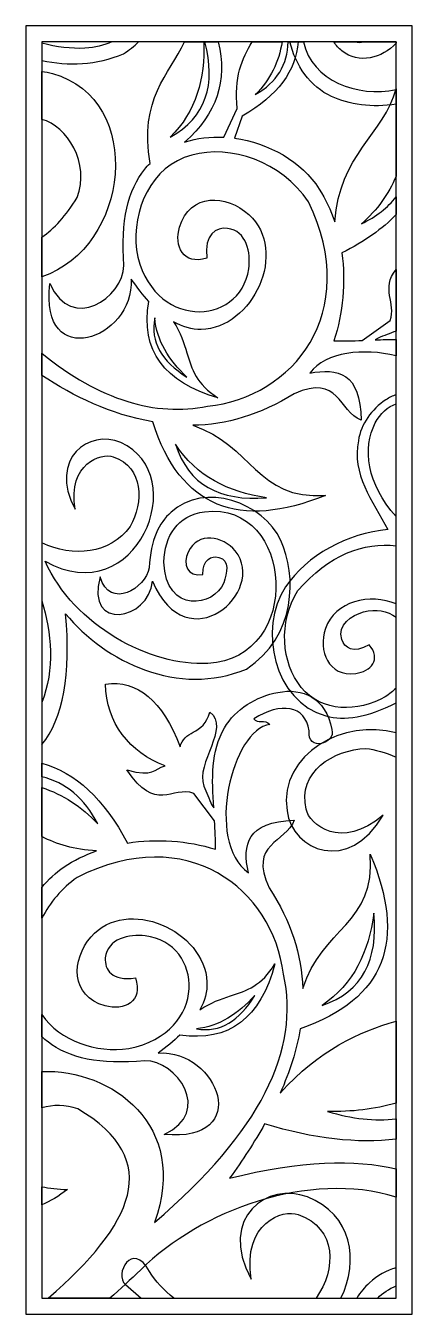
# Model space of a CAD drawing. Header units: centimetres. Extents: x -34 to 26, y -103 to 97.
import ezdxf

# ---------------------------------------------------------------- set-up
doc = ezdxf.new("R2010")
doc.units = ezdxf.units.CM
doc.header["$MEASUREMENT"] = 0
doc.layers.add('layer 1', color=7, linetype='Continuous')

msp = doc.modelspace()

# ---------------------------------------------------------------- linework, layer by layer
at = {"layer": 'layer 1', "color": 250}
msp.add_open_spline([(-34.08136, 97.4249), (-34.08136, 97.4249), (25.91864, 97.4249), (25.91864, 97.4249), (25.91864, 97.4249), (25.91864, 97.4249), (25.91864, -102.5751), (25.91864, -102.5751), (25.91864, -102.5751), (25.91864, -102.5751), (-34.08136, -102.5751), (-34.08136, -102.5751), (-34.08136, -102.5751), (-34.08136, -102.5751), (-34.08136, 97.4249), (-34.08136, 97.4249)], degree=3, knots=[0, 0, 0, 0, 0.2, 0.2, 0.2, 0.2, 0.4, 0.4, 0.4, 0.4, 0.6, 0.6, 0.6, 0.6, 1, 1, 1, 1], dxfattribs=at)
at = {"layer": 'layer 1', "color": 43, "lineweight": 9}
msp.add_open_spline([(-34.08136, 97.4249), (-34.08136, 97.4249), (25.91864, 97.4249), (25.91864, 97.4249), (25.91864, 97.4249), (25.91864, 97.4249), (25.91864, -102.5751), (25.91864, -102.5751), (25.91864, -102.5751), (25.91864, -102.5751), (-34.08136, -102.5751), (-34.08136, -102.5751), (-34.08136, -102.5751), (-34.08136, -102.5751), (-34.08136, 97.4249), (-34.08136, 97.4249)], degree=3, knots=[0, 0, 0, 0, 0.2, 0.2, 0.2, 0.2, 0.4, 0.4, 0.4, 0.4, 0.6, 0.6, 0.6, 0.6, 1, 1, 1, 1], dxfattribs=at)
at = {"layer": 'layer 1', "color": 43}
for points, knots in [([(-14.37928, 35.94475), (-10.06154, 22.53365), (-0.93278, 19.12995), (12.45476, 24.52626), (12.45476, 24.52626), (1.69986, 23.76598), (1.11386, 32.37607), (-8.16813, 35.40515), (-8.16813, 35.40515), (-2.96786, 35.49669), (2.28379, 36.99693), (7.60215, 40.30475), (7.60215, 40.30475), (14.58623, 43.44481), (14.51442, 37.55653), (17.99977, 36.18735), (17.99977, 36.18735), (17.89229, 43.59316), (14.36749, 44.33035), (10.00001, 43.49317), (10.00001, 43.49317), (12.56571, 46.91658), (18.31855, 47.36289), (23.41864, 46.21625), (23.41864, 46.21625), (23.41864, 46.21625), (23.41864, 48.74304), (23.41864, 48.74304), (23.41864, 48.74304), (22.34777, 48.74408), (21.25994, 48.70583), (20.16415, 48.65867), (20.16415, 48.65867), (20.16415, 48.65867), (20.61586, 48.95179), (20.61586, 48.95179), (20.61586, 48.95179), (21.53755, 49.30507), (22.47732, 49.67115), (23.41864, 50.03753), (23.41864, 50.03753), (23.41864, 50.03753), (23.41864, 59.59183), (23.41864, 59.59183), (23.41864, 59.59183), (20.96016, 56.61615), (23.50833, 54.40615), (22.48457, 51.6684), (22.48457, 51.6684), (22.48457, 51.6684), (18.16143, 48.58173), (18.16143, 48.58173), (18.16143, 48.58173), (16.68916, 48.52753), (15.21535, 48.47298), (13.74451, 48.5158), (13.74451, 48.5158), (15.1898, 52.82765), (15.61589, 57.63505), (14.9913, 62.16971), (14.9913, 62.16971), (18.50381, 63.92666), (21.30485, 65.90712), (23.41864, 68.1045), (23.41864, 68.1045), (23.41864, 68.1045), (23.41864, 70.8559), (23.41864, 70.8559), (23.41864, 70.8559), (22.12561, 69.19269), (20.3473, 67.80219), (18.05378, 66.70306), (18.05378, 66.70306), (20.48852, 68.83279), (22.23656, 71.30374), (23.41864, 74.04841), (23.41864, 74.04841), (23.41864, 74.04841), (23.41864, 87.64687), (23.41864, 87.64687), (23.41864, 87.64687), (21.53148, 80.66225), (14.60025, 77.32849), (13.8839, 66.99427), (13.8839, 66.99427), (13.28358, 68.81328), (12.48732, 70.53021), (11.49085, 72.08276), (11.49085, 72.08276), (8.75109, 76.36671), (3.60857, 79.25697), (-1.69624, 79.97616), (-1.69624, 79.97616), (-1.69624, 79.97616), (-0.45903, 83.39791), (-0.45903, 83.39791), (-0.45903, 83.39791), (5.0537, 86.58218), (7.87827, 90.44032), (8.18647, 94.9249), (8.18647, 94.9249), (8.18647, 94.9249), (6.64108, 94.9249), (6.64108, 94.9249), (6.64108, 94.9249), (6.57557, 91.42522), (4.95078, 88.65992), (1.5584, 86.74573), (1.5584, 86.74573), (3.91143, 89.07389), (5.20938, 91.84752), (5.71929, 94.9249), (5.71929, 94.9249), (5.71929, 94.9249), (1.04441, 94.9249), (1.04441, 94.9249), (1.04441, 94.9249), (-0.47345, 92.35246), (-1.79058, 89.36197), (-1.25044, 84.57558), (-1.25044, 84.57558), (-1.25044, 84.57558), (-3.33101, 80.1283), (-3.33101, 80.1283), (-3.33101, 80.1283), (-5.41747, 80.23255), (-7.49285, 79.99039), (-9.42345, 79.35296), (-9.42345, 79.35296), (-4.4138, 83.75102), (-2.74587, 88.9588), (-4.197, 94.9249), (-4.197, 94.9249), (-4.197, 94.9249), (-6.26674, 94.9249), (-6.26674, 94.9249), (-6.26674, 94.9249), (-4.52082, 88.31446), (-6.08708, 83.27552), (-11.64143, 80.12192), (-11.64143, 80.12192), (-7.63455, 84.12938), (-6.23107, 89.2175), (-6.441, 94.9249), (-6.441, 94.9249), (-6.441, 94.9249), (-9.41294, 94.9249), (-9.41294, 94.9249), (-9.41294, 94.9249), (-11.80744, 89.93866), (-16.50734, 86.04386), (-14.79163, 76.05844), (-14.79163, 76.05844), (-15.07643, 75.76983), (-15.3515, 75.46714), (-15.6144, 75.14535), (-15.6144, 75.14535), (-18.17567, 72.01159), (-19.37019, 67.16176), (-18.83722, 60.19165), (-18.83722, 60.19165), (-18.95697, 55.26752), (-26.90942, 49.70796), (-30.34523, 57.39766), (-30.34523, 57.39766), (-31.99233, 43.62765), (-17.33663, 48.64974), (-17.69395, 58.07717), (-17.69395, 58.07717), (-16.79535, 56.79162), (-15.88775, 55.6415), (-14.96667, 54.6451), (-14.96667, 54.6451), (-16.30368, 46.98759), (-12.53762, 42.09656), (-4.23724, 39.67021), (-4.23724, 39.67021), (-7.58936, 41.78825), (-8.30816, 44.12346), (-9.0598, 46.65045), (-9.0598, 46.65045), (-9.52874, 48.17193), (-10.02019, 49.78383), (-11.14002, 51.47384), (-11.14002, 51.47384), (-9.7357, 50.6706), (-8.30246, 50.25303), (-6.83961, 50.27623), (-6.83961, 50.27623), (1.12057, 50.42034), (6.81324, 62.44973), (0.54797, 68.11526), (0.54797, 68.11526), (-2.90462, 71.26996), (-8.59553, 71.53648), (-10.1943, 66.17035), (-10.1943, 66.17035), (-11.07071, 63.26091), (-9.68476, 60.17779), (-5.96312, 61.36857), (-5.96312, 61.36857), (-6.44347, 65.0363), (-4.54536, 66.1674), (-2.75331, 65.97894), (-2.75331, 65.97894), (0.20763, 65.61773), (0.908, 62.15491), (0.53745, 59.70139), (0.53745, 59.70139), (-0.80501, 50.61953), (-14.66541, 50.1219), (-16.91453, 62.62345), (-16.91453, 62.62345), (-17.57002, 68.84209), (-14.67459, 75.62458), (-8.32156, 77.36098), (-8.32156, 77.36098), (-2.26246, 79.00465), (5.56975, 76.37047), (9.81836, 70.10323), (9.81836, 70.10323), (18.10956, 52.76166), (7.39435, 39.785), (-5.86761, 38.36046), (-5.86761, 38.36046), (-13.98403, 36.74601), (-22.54103, 39.29632), (-31.58136, 46.58489), (-31.58136, 46.58489), (-31.58136, 46.58489), (-31.58136, 43.15531), (-31.58136, 43.15531), (-31.58136, 43.15531), (-26.62391, 39.87203), (-20.96443, 37.12594), (-14.37928, 35.94475)], [0, 0, 0, 0, 0.016666667, 0.016666667, 0.016666667, 0.016666667, 0.033333333, 0.033333333, 0.033333333, 0.033333333, 0.05, 0.05, 0.05, 0.05, 0.066666667, 0.066666667, 0.066666667, 0.066666667, 0.083333333, 0.083333333, 0.083333333, 0.083333333, 0.1, 0.1, 0.1, 0.1, 0.116666667, 0.116666667, 0.116666667, 0.116666667, 0.133333333, 0.133333333, 0.133333333, 0.133333333, 0.15, 0.15, 0.15, 0.15, 0.166666667, 0.166666667, 0.166666667, 0.166666667, 0.183333333, 0.183333333, 0.183333333, 0.183333333, 0.2, 0.2, 0.2, 0.2, 0.216666667, 0.216666667, 0.216666667, 0.216666667, 0.233333333, 0.233333333, 0.233333333, 0.233333333, 0.25, 0.25, 0.25, 0.25, 0.266666667, 0.266666667, 0.266666667, 0.266666667, 0.283333333, 0.283333333, 0.283333333, 0.283333333, 0.3, 0.3, 0.3, 0.3, 0.316666667, 0.316666667, 0.316666667, 0.316666667, 0.333333333, 0.333333333, 0.333333333, 0.333333333, 0.35, 0.35, 0.35, 0.35, 0.366666667, 0.366666667, 0.366666667, 0.366666667, 0.383333333, 0.383333333, 0.383333333, 0.383333333, 0.4, 0.4, 0.4, 0.4, 0.416666667, 0.416666667, 0.416666667, 0.416666667, 0.433333333, 0.433333333, 0.433333333, 0.433333333, 0.45, 0.45, 0.45, 0.45, 0.466666667, 0.466666667, 0.466666667, 0.466666667, 0.483333333, 0.483333333, 0.483333333, 0.483333333, 0.5, 0.5, 0.5, 0.5, 0.516666667, 0.516666667, 0.516666667, 0.516666667, 0.533333333, 0.533333333, 0.533333333, 0.533333333, 0.55, 0.55, 0.55, 0.55, 0.566666667, 0.566666667, 0.566666667, 0.566666667, 0.583333333, 0.583333333, 0.583333333, 0.583333333, 0.6, 0.6, 0.6, 0.6, 0.616666667, 0.616666667, 0.616666667, 0.616666667, 0.633333333, 0.633333333, 0.633333333, 0.633333333, 0.65, 0.65, 0.65, 0.65, 0.666666667, 0.666666667, 0.666666667, 0.666666667, 0.683333333, 0.683333333, 0.683333333, 0.683333333, 0.7, 0.7, 0.7, 0.7, 0.716666667, 0.716666667, 0.716666667, 0.716666667, 0.733333333, 0.733333333, 0.733333333, 0.733333333, 0.75, 0.75, 0.75, 0.75, 0.766666667, 0.766666667, 0.766666667, 0.766666667, 0.783333333, 0.783333333, 0.783333333, 0.783333333, 0.8, 0.8, 0.8, 0.8, 0.816666667, 0.816666667, 0.816666667, 0.816666667, 0.833333333, 0.833333333, 0.833333333, 0.833333333, 0.85, 0.85, 0.85, 0.85, 0.866666667, 0.866666667, 0.866666667, 0.866666667, 0.883333333, 0.883333333, 0.883333333, 0.883333333, 0.9, 0.9, 0.9, 0.9, 0.916666667, 0.916666667, 0.916666667, 0.916666667, 0.933333333, 0.933333333, 0.933333333, 0.933333333, 0.95, 0.95, 0.95, 0.95, 0.966666667, 0.966666667, 0.966666667, 0.966666667, 1, 1, 1, 1]), ([(-31.58136, 94.70781), (-29.27654, 94.09976), (-26.99976, 93.83126), (-24.88809, 93.94456), (-24.88809, 93.94456), (-23.31936, 94.02879), (-21.93453, 94.3766), (-20.72427, 94.9249), (-20.72427, 94.9249), (-20.72427, 94.9249), (-16.56928, 94.9249), (-16.56928, 94.9249), (-16.56928, 94.9249), (-17.25232, 94.26108), (-18.02425, 93.64096), (-18.89374, 93.07727), (-18.89374, 93.07727), (-23.13369, 91.31562), (-27.48602, 91.13958), (-31.58136, 92.04335), (-31.58136, 92.04335), (-31.58136, 92.04335), (-31.58136, 94.70781), (-31.58136, 94.70781)], [0, 0, 0, 0, 0.142857143, 0.142857143, 0.142857143, 0.142857143, 0.285714286, 0.285714286, 0.285714286, 0.285714286, 0.428571429, 0.428571429, 0.428571429, 0.428571429, 0.571428571, 0.571428571, 0.571428571, 0.571428571, 0.714285714, 0.714285714, 0.714285714, 0.714285714, 1, 1, 1, 1]), ([(23.41864, 87.53463), (17.38569, 86.2503), (10.33442, 88.89109), (9.03565, 94.9249), (9.03565, 94.9249), (9.03565, 94.9249), (6.94099, 94.9249), (6.94099, 94.9249), (6.94099, 94.9249), (7.72317, 91.3005), (10.16472, 87.90434), (13.38484, 86.43888), (13.38484, 86.43888), (16.04606, 85.22263), (19.74894, 84.6184), (23.41864, 85.27795), (23.41864, 85.27795), (23.41864, 85.27795), (23.41864, 87.53463), (23.41864, 87.53463)], [0, 0, 0, 0, 0.166666667, 0.166666667, 0.166666667, 0.166666667, 0.333333333, 0.333333333, 0.333333333, 0.333333333, 0.5, 0.5, 0.5, 0.5, 0.666666667, 0.666666667, 0.666666667, 0.666666667, 1, 1, 1, 1]), ([(18.4236, 94.9249), (17.91975, 94.83024), (17.43432, 94.80269), (17.0239, 94.9249), (17.0239, 94.9249), (17.0239, 94.9249), (13.76503, 94.9249), (13.76503, 94.9249), (13.76503, 94.9249), (14.09133, 94.396), (14.50705, 93.91296), (14.99074, 93.51494), (14.99074, 93.51494), (17.67387, 91.383), (21.20873, 92.40818), (23.41864, 94.70473), (23.41864, 94.70473), (23.41864, 94.70473), (23.41864, 94.9249), (23.41864, 94.9249), (23.41864, 94.9249), (23.41864, 94.9249), (18.4236, 94.9249), (18.4236, 94.9249)], [0, 0, 0, 0, 0.142857143, 0.142857143, 0.142857143, 0.142857143, 0.285714286, 0.285714286, 0.285714286, 0.285714286, 0.428571429, 0.428571429, 0.428571429, 0.428571429, 0.571428571, 0.571428571, 0.571428571, 0.571428571, 0.714285714, 0.714285714, 0.714285714, 0.714285714, 1, 1, 1, 1]), ([(-31.58136, 58.46867), (-18.00294, 62.96818), (-15.40756, 85.90022), (-29.94785, 90.03314), (-29.94785, 90.03314), (-30.48905, 90.18695), (-31.03553, 90.28838), (-31.58136, 90.34357), (-31.58136, 90.34357), (-31.58136, 90.34357), (-31.58136, 82.88579), (-31.58136, 82.88579), (-31.58136, 82.88579), (-27.69168, 81.9263), (-24.03523, 76.07848), (-26.10111, 70.76271), (-26.10111, 70.76271), (-27.84862, 67.90155), (-29.67805, 65.89525), (-31.58136, 64.63152), (-31.58136, 64.63152), (-31.58136, 64.63152), (-31.58136, 58.46867), (-31.58136, 58.46867)], [0, 0, 0, 0, 0.142857143, 0.142857143, 0.142857143, 0.142857143, 0.285714286, 0.285714286, 0.285714286, 0.285714286, 0.428571429, 0.428571429, 0.428571429, 0.428571429, 0.571428571, 0.571428571, 0.571428571, 0.571428571, 0.714285714, 0.714285714, 0.714285714, 0.714285714, 1, 1, 1, 1]), ([(-9.06602, 42.89104), (-12.98217, 45.34996), (-14.7741, 48.36705), (-14.0531, 52.06637), (-14.0531, 52.06637), (-13.76338, 48.5544), (-11.89389, 45.54907), (-9.06602, 42.89104)], [0, 0, 0, 0, 0.333333333, 0.333333333, 0.333333333, 0.333333333, 1, 1, 1, 1]), ([(23.41864, 16.70493), (18.47161, 17.27584), (12.96767, 15.34554), (8.16555, 9.75413), (8.16555, 9.75413), (5.07214, 4.81871), (5.64879, -1.51172), (8.68586, -5.2669), (8.68586, -5.2669), (11.87948, -9.20034), (17.55259, -9.13345), (21.72658, -6.74256), (21.72658, -6.74256), (22.3693, -6.30921), (22.93114, -5.84968), (23.41864, -5.37203), (23.41864, -5.37203), (23.41864, -5.37203), (23.41864, -7.6634), (23.41864, -7.6634), (23.41864, -7.6634), (18.9644, -9.9344), (15.37807, -10.50711), (12.50863, -9.71305), (12.50863, -9.71305), (4.43098, -7.47803), (1.97363, 3.87792), (6.25306, 10.31712), (6.25306, 10.31712), (9.52598, 15.25897), (15.88899, 18.64148), (22.14293, 19.21688), (22.14293, 19.21688), (19.70136, 23.71212), (16.5003, 27.82642), (17.56763, 33.00866), (17.56763, 33.00866), (17.9125, 35.61011), (19.66108, 37.93173), (21.81894, 39.36618), (21.81894, 39.36618), (22.3366, 39.70421), (22.8734, 39.97389), (23.41864, 40.16068), (23.41864, 40.16068), (23.41864, 40.16068), (23.41864, 38.71617), (23.41864, 38.71617), (23.41864, 38.71617), (22.14201, 38.38405), (20.94176, 37.18537), (20.18344, 35.77209), (20.18344, 35.77209), (18.12049, 31.92855), (18.89804, 26.26955), (23.41864, 21.24917), (23.41864, 21.24917), (23.41864, 21.24917), (23.41864, 16.70493), (23.41864, 16.70493)], [0, 0, 0, 0, 0.0625, 0.0625, 0.0625, 0.0625, 0.125, 0.125, 0.125, 0.125, 0.1875, 0.1875, 0.1875, 0.1875, 0.25, 0.25, 0.25, 0.25, 0.3125, 0.3125, 0.3125, 0.3125, 0.375, 0.375, 0.375, 0.375, 0.4375, 0.4375, 0.4375, 0.4375, 0.5, 0.5, 0.5, 0.5, 0.5625, 0.5625, 0.5625, 0.5625, 0.625, 0.625, 0.625, 0.625, 0.6875, 0.6875, 0.6875, 0.6875, 0.75, 0.75, 0.75, 0.75, 0.8125, 0.8125, 0.8125, 0.8125, 0.875, 0.875, 0.875, 0.875, 1, 1, 1, 1]), ([(-31.08506, 14.30241), (-26.59509, 4.27801), (-14.73321, -2.04282), (-5.8152, -1.56433), (-5.8152, -1.56433), (9.10883, -0.763), (7.59924, 23.65015), (-6.31718, 21.98888), (-6.31718, 21.98888), (-10.53371, 21.45082), (-12.5081, 18.20975), (-12.64875, 14.1766), (-12.64875, 14.1766), (-12.3358, 5.98454), (-4.75191, 7.27766), (-3.3551, 10.94763), (-3.3551, 10.94763), (-2.89741, 12.48231), (-2.27001, 14.41117), (-4.12978, 14.90828), (-4.12978, 14.90828), (-5.25811, 15.19003), (-6.57315, 14.63781), (-6.59588, 12.25048), (-6.59588, 12.25048), (-9.08164, 11.8243), (-9.68976, 13.91941), (-8.86807, 15.70004), (-8.86807, 15.70004), (-7.36339, 18.98576), (-3.47294, 18.23408), (-1.55001, 15.90727), (-1.55001, 15.90727), (3.48574, 9.59693), (-8.98608, -1.48147), (-14.389, 11.20229), (-14.389, 11.20229), (-15.00885, 5.14494), (-24.82718, 3.25362), (-22.53566, 11.90599), (-22.53566, 11.90599), (-21.03168, 6.68241), (-15.44884, 10.14521), (-14.92951, 13.28132), (-14.92951, 13.28132), (-14.64297, 17.78399), (-13.44345, 20.15101), (-11.52475, 21.92339), (-11.52475, 21.92339), (-6.35992, 26.69472), (2.82343, 23.42622), (5.52265, 17.52807), (5.52265, 17.52807), (7.9793, 12.18262), (7.97285, 2.62104), (0.17915, -2.43162), (0.17915, -2.43162), (-10.39977, -6.82704), (-21.67984, -1.35849), (-27.91613, 6.15223), (-27.91613, 6.15223), (-26.98585, -3.1397), (-28.30282, -10.20224), (-31.58136, -14.14618), (-31.58136, -14.14618), (-31.58136, -14.14618), (-31.58136, -7.61356), (-31.58136, -7.61356), (-31.58136, -7.61356), (-29.57485, -2.50686), (-30.05327, 3.24637), (-31.58136, 8.18116), (-31.58136, 8.18116), (-31.58136, 8.18116), (-31.58136, 17.1603), (-31.58136, 17.1603), (-31.58136, 17.1603), (-26.7951, 14.8733), (-20.95184, 15.3824), (-17.87519, 19.7105), (-17.87519, 19.7105), (-15.79626, 23.42432), (-15.72649, 28.86207), (-20.48895, 30.51165), (-20.48895, 30.51165), (-22.40929, 31.17659), (-27.51602, 29.56454), (-26.43179, 22.36568), (-26.43179, 22.36568), (-30.64376, 30.29444), (-24.16008, 34.85872), (-19.346, 32.7276), (-19.346, 32.7276), (-8.15499, 27.77328), (-16.85934, 6.33673), (-31.08506, 14.30241)], [0, 0, 0, 0, 0.04, 0.04, 0.04, 0.04, 0.08, 0.08, 0.08, 0.08, 0.12, 0.12, 0.12, 0.12, 0.16, 0.16, 0.16, 0.16, 0.2, 0.2, 0.2, 0.2, 0.24, 0.24, 0.24, 0.24, 0.28, 0.28, 0.28, 0.28, 0.32, 0.32, 0.32, 0.32, 0.36, 0.36, 0.36, 0.36, 0.4, 0.4, 0.4, 0.4, 0.44, 0.44, 0.44, 0.44, 0.48, 0.48, 0.48, 0.48, 0.52, 0.52, 0.52, 0.52, 0.56, 0.56, 0.56, 0.56, 0.6, 0.6, 0.6, 0.6, 0.64, 0.64, 0.64, 0.64, 0.68, 0.68, 0.68, 0.68, 0.72, 0.72, 0.72, 0.72, 0.76, 0.76, 0.76, 0.76, 0.8, 0.8, 0.8, 0.8, 0.84, 0.84, 0.84, 0.84, 0.88, 0.88, 0.88, 0.88, 0.92, 0.92, 0.92, 0.92, 1, 1, 1, 1]), ([(3.30262, 24.15279), (-3.97765, 23.59841), (-8.82504, 26.15726), (-10.83255, 32.45404), (-10.83255, 32.45404), (-7.61824, 27.50558), (-2.66925, 25.04777), (3.30262, 24.15279)], [0, 0, 0, 0, 0.333333333, 0.333333333, 0.333333333, 0.333333333, 1, 1, 1, 1]), ([(23.41864, 5.61448), (22.07378, 6.58362), (20.30873, 6.98299), (18.36773, 6.44901), (18.36773, 6.44901), (16.52558, 5.94867), (14.3054, 4.38086), (14.97001, 2.18463), (14.97001, 2.18463), (15.39333, 0.86464), (16.77876, -0.12065), (19.21145, 1.35589), (19.21145, 1.35589), (21.20457, -0.89453), (19.46417, -2.82658), (17.14423, -3.11267), (17.14423, -3.11267), (12.87059, -3.65228), (11.29257, 0.43615), (12.44181, 3.84566), (12.44181, 3.84566), (13.88234, 8.19326), (19.39127, 9.33996), (23.41864, 7.69209), (23.41864, 7.69209), (23.41864, 7.69209), (23.41864, 5.61448), (23.41864, 5.61448)], [0, 0, 0, 0, 0.125, 0.125, 0.125, 0.125, 0.25, 0.25, 0.25, 0.25, 0.375, 0.375, 0.375, 0.375, 0.5, 0.5, 0.5, 0.5, 0.625, 0.625, 0.625, 0.625, 0.75, 0.75, 0.75, 0.75, 1, 1, 1, 1]), ([(2.9988, -73.04402), (10.66654, -75.34569), (17.46315, -76.11404), (23.41864, -75.40179), (23.41864, -75.40179), (23.41864, -75.40179), (23.41864, -72.25012), (23.41864, -72.25012), (23.41864, -72.25012), (20.11504, -72.63035), (16.56817, -72.25646), (12.76329, -71.08573), (12.76329, -71.08573), (16.51885, -71.19833), (20.06309, -70.74817), (23.41864, -69.80523), (23.41864, -69.80523), (23.41864, -69.80523), (23.41864, -57.09545), (23.41864, -57.09545), (23.41864, -57.09545), (17.59335, -58.73782), (11.53442, -61.54972), (5.4224, -68.24273), (5.4224, -68.24273), (6.90965, -64.91761), (7.98367, -61.58687), (8.53876, -58.24919), (8.53876, -58.24919), (21.85531, -53.64813), (25.06474, -44.44927), (19.38585, -31.17913), (19.38585, -31.17913), (20.37394, -41.91549), (11.77821, -42.68389), (8.94657, -52.028), (8.94657, -52.028), (8.74482, -46.83084), (7.13359, -41.61217), (3.71377, -36.36512), (3.71377, -36.36512), (0.42637, -29.44918), (6.31484, -29.39615), (7.60984, -25.88256), (7.60984, -25.88256), (0.20797, -26.14701), (-0.45434, -29.68664), (0.47524, -34.03539), (0.47524, -34.03539), (-6.36116, -29.13463), (-1.95685, -11.67014), (3.80588, -11.05117), (3.80588, -11.05117), (3.06982, -10.1524), (1.87171, -10.93075), (1.32068, -10.16457), (1.32068, -10.16457), (5.52144, -7.48075), (9.30622, -8.07414), (9.92745, -12.01301), (9.92745, -12.01301), (9.53988, -15.33441), (14.08687, -13.97873), (13.45196, -11.83643), (13.45196, -11.83643), (12.46493, -6.7785), (8.88337, -5.33399), (5.04008, -6.05116), (5.04008, -6.05116), (1.73444, -6.69601), (-1.52331, -8.61027), (-3.23519, -11.56016), (-3.23519, -11.56016), (-5.32923, -15.19133), (-5.19132, -19.5231), (-4.90457, -23.98304), (-4.90457, -23.98304), (-4.90457, -23.98304), (-5.2072, -23.53764), (-5.2072, -23.53764), (-5.2072, -23.53764), (-5.60285, -22.56747), (-6.01334, -21.57723), (-6.42333, -20.58638), (-6.42333, -20.58638), (-7.80357, -17.0632), (-2.2416, -11.53722), (-5.51778, -9.10332), (-5.51778, -9.10332), (-5.93001, -10.94451), (-7.04498, -11.60296), (-8.0787, -12.23834), (-8.0787, -12.23834), (-9.01475, -12.77525), (-9.87189, -13.29148), (-10.0997, -14.48716), (-10.0997, -14.48716), (-12.86047, -7.34384), (-16.73271, -4.07765), (-21.71118, -4.7502), (-21.71118, -4.7502), (-21.62093, -10.73985), (-17.92532, -15.42836), (-12.45442, -17.44843), (-12.45442, -17.44843), (-14.19983, -17.94803), (-14.18126, -19.27064), (-18.37452, -18.07573), (-18.37452, -18.07573), (-13.92205, -24.88559), (-11.41486, -20.51884), (-7.96281, -21.72694), (-7.96281, -21.72694), (-7.96281, -21.72694), (-4.78519, -25.98368), (-4.78519, -25.98368), (-4.78519, -25.98368), (-4.69979, -27.45446), (-4.61401, -28.92679), (-4.62564, -30.3982), (-4.62564, -30.3982), (-8.96716, -29.04464), (-13.78251, -28.72056), (-18.30291, -29.44113), (-18.30291, -29.44113), (-21.92735, -22.56353), (-26.36653, -18.48562), (-31.58136, -17.04626), (-31.58136, -17.04626), (-31.58136, -17.04626), (-31.58136, -19.14296), (-31.58136, -19.14296), (-31.58136, -19.14296), (-27.8672, -20.0497), (-24.94078, -22.43921), (-22.90016, -26.47545), (-22.90016, -26.47545), (-25.39802, -23.73914), (-28.32411, -21.91254), (-31.58136, -20.81314), (-31.58136, -20.81314), (-31.58136, -20.81314), (-31.58136, -28.43913), (-31.58136, -28.43913), (-31.58136, -28.43913), (-29.26478, -29.60234), (-26.56988, -30.48399), (-23.10291, -30.65056), (-23.10291, -30.65056), (-24.90879, -31.28931), (-26.60845, -32.12178), (-28.13953, -33.15094), (-28.13953, -33.15094), (-29.42818, -34.01411), (-30.58215, -35.09832), (-31.58136, -36.33894), (-31.58136, -36.33894), (-31.58136, -36.33894), (-31.58136, -41.09966), (-31.58136, -41.09966), (-31.58136, -41.09966), (-30.33323, -38.6778), (-28.50474, -36.46905), (-26.125, -34.78109), (-26.125, -34.78109), (-8.96308, -26.12414), (4.23781, -36.56186), (5.94317, -49.79065), (5.94317, -49.79065), (8.52658, -61.47785), (2.42169, -74.27087), (-14.11176, -88.33684), (-14.11176, -88.33684), (-8.60467, -73.22239), (-20.77507, -64.49699), (-31.58136, -64.88777), (-31.58136, -64.88777), (-31.58136, -64.88777), (-31.58136, -70.52703), (-31.58136, -70.52703), (-31.58136, -70.52703), (-29.83, -70.04396), (-27.90145, -70.02187), (-26.02289, -70.70647), (-26.02289, -70.70647), (-12.41342, -78.62757), (-17.5355, -88.74539), (-30.58511, -100.07509), (-30.58511, -100.07509), (-30.58511, -100.07509), (-21.00987, -100.07509), (-21.00987, -100.07509), (-21.00987, -100.07509), (-19.40143, -98.66325), (-17.81034, -97.19978), (-16.23885, -95.66696), (-16.23885, -95.66696), (-6.8974, -86.47852), (9.88434, -80.209), (23.41864, -84.38134), (23.41864, -84.38134), (23.41864, -84.38134), (23.41864, -80.00473), (23.41864, -80.00473), (23.41864, -80.00473), (17.07481, -78.52776), (8.67347, -78.64618), (-2.43463, -81.46574), (-2.43463, -81.46574), (-0.40715, -78.66075), (1.42482, -75.85377), (2.9988, -73.04402)], [0, 0, 0, 0, 0.018518519, 0.018518519, 0.018518519, 0.018518519, 0.037037037, 0.037037037, 0.037037037, 0.037037037, 0.055555556, 0.055555556, 0.055555556, 0.055555556, 0.074074074, 0.074074074, 0.074074074, 0.074074074, 0.092592593, 0.092592593, 0.092592593, 0.092592593, 0.111111111, 0.111111111, 0.111111111, 0.111111111, 0.12962963, 0.12962963, 0.12962963, 0.12962963, 0.148148148, 0.148148148, 0.148148148, 0.148148148, 0.166666667, 0.166666667, 0.166666667, 0.166666667, 0.185185185, 0.185185185, 0.185185185, 0.185185185, 0.203703704, 0.203703704, 0.203703704, 0.203703704, 0.222222222, 0.222222222, 0.222222222, 0.222222222, 0.240740741, 0.240740741, 0.240740741, 0.240740741, 0.259259259, 0.259259259, 0.259259259, 0.259259259, 0.277777778, 0.277777778, 0.277777778, 0.277777778, 0.296296296, 0.296296296, 0.296296296, 0.296296296, 0.314814815, 0.314814815, 0.314814815, 0.314814815, 0.333333333, 0.333333333, 0.333333333, 0.333333333, 0.351851852, 0.351851852, 0.351851852, 0.351851852, 0.37037037, 0.37037037, 0.37037037, 0.37037037, 0.388888889, 0.388888889, 0.388888889, 0.388888889, 0.407407407, 0.407407407, 0.407407407, 0.407407407, 0.425925926, 0.425925926, 0.425925926, 0.425925926, 0.444444444, 0.444444444, 0.444444444, 0.444444444, 0.462962963, 0.462962963, 0.462962963, 0.462962963, 0.481481481, 0.481481481, 0.481481481, 0.481481481, 0.5, 0.5, 0.5, 0.5, 0.518518519, 0.518518519, 0.518518519, 0.518518519, 0.537037037, 0.537037037, 0.537037037, 0.537037037, 0.555555556, 0.555555556, 0.555555556, 0.555555556, 0.574074074, 0.574074074, 0.574074074, 0.574074074, 0.592592593, 0.592592593, 0.592592593, 0.592592593, 0.611111111, 0.611111111, 0.611111111, 0.611111111, 0.62962963, 0.62962963, 0.62962963, 0.62962963, 0.648148148, 0.648148148, 0.648148148, 0.648148148, 0.666666667, 0.666666667, 0.666666667, 0.666666667, 0.685185185, 0.685185185, 0.685185185, 0.685185185, 0.703703704, 0.703703704, 0.703703704, 0.703703704, 0.722222222, 0.722222222, 0.722222222, 0.722222222, 0.740740741, 0.740740741, 0.740740741, 0.740740741, 0.759259259, 0.759259259, 0.759259259, 0.759259259, 0.777777778, 0.777777778, 0.777777778, 0.777777778, 0.796296296, 0.796296296, 0.796296296, 0.796296296, 0.814814815, 0.814814815, 0.814814815, 0.814814815, 0.833333333, 0.833333333, 0.833333333, 0.833333333, 0.851851852, 0.851851852, 0.851851852, 0.851851852, 0.87037037, 0.87037037, 0.87037037, 0.87037037, 0.888888889, 0.888888889, 0.888888889, 0.888888889, 0.907407407, 0.907407407, 0.907407407, 0.907407407, 0.925925926, 0.925925926, 0.925925926, 0.925925926, 0.944444444, 0.944444444, 0.944444444, 0.944444444, 0.962962963, 0.962962963, 0.962962963, 0.962962963, 1, 1, 1, 1]), ([(23.41864, -16.1189), (21.78699, -15.36053), (20.09505, -14.93753), (18.73927, -14.75615), (18.73927, -14.75615), (13.67126, -14.98294), (8.11889, -18.32792), (9.43932, -24.18852), (9.43932, -24.18852), (9.97195, -26.55153), (14.81271, -30.71215), (21.42424, -25.09195), (21.42424, -25.09195), (16.03796, -34.33909), (7.34163, -30.63799), (6.4766, -24.42262), (6.4766, -24.42262), (5.21713, -15.37212), (15.41191, -10.16839), (23.41864, -12.31408), (23.41864, -12.31408), (23.41864, -12.31408), (23.41864, -16.1189), (23.41864, -16.1189)], [0, 0, 0, 0, 0.142857143, 0.142857143, 0.142857143, 0.142857143, 0.285714286, 0.285714286, 0.285714286, 0.285714286, 0.428571429, 0.428571429, 0.428571429, 0.428571429, 0.571428571, 0.571428571, 0.571428571, 0.571428571, 0.714285714, 0.714285714, 0.714285714, 0.714285714, 1, 1, 1, 1]), ([(-31.58136, -59.51616), (-31.57319, -59.51458), (-31.56535, -59.51337), (-31.55717, -59.51179), (-31.55717, -59.51179), (-31.2626, -59.7904), (-30.95413, -60.059), (-30.62685, -60.31502), (-30.62685, -60.31502), (-27.4395, -62.80929), (-22.56544, -63.90073), (-15.60819, -63.22012), (-15.60819, -63.22012), (-10.68263, -63.23547), (-4.95573, -71.06827), (-12.57088, -74.66632), (-12.57088, -74.66632), (1.23096, -76.02115), (-4.10068, -61.47521), (-13.51842, -62.03228), (-13.51842, -62.03228), (-12.25221, -61.10664), (-11.12159, -60.17486), (-10.14494, -59.23286), (-10.14494, -59.23286), (-2.46081, -60.40725), (2.34929, -56.53835), (4.59914, -48.18841), (4.59914, -48.18841), (2.55264, -51.58467), (0.23319, -52.35281), (-2.2773, -53.15785), (-2.2773, -53.15785), (-3.78849, -53.65893), (-5.38962, -54.18445), (-7.05551, -55.33985), (-7.05551, -55.33985), (-6.28222, -53.91882), (-5.89512, -52.47704), (-5.94932, -51.01502), (-5.94932, -51.01502), (-6.26215, -43.05968), (-18.40951, -37.6233), (-23.94095, -44.00726), (-23.94095, -44.00726), (-27.02175, -47.52594), (-27.16758, -53.22123), (-21.76876, -54.70588), (-21.76876, -54.70588), (-18.84139, -55.52042), (-15.78834, -54.06943), (-17.05776, -50.37386), (-17.05776, -50.37386), (-20.71448, -50.93186), (-21.88556, -49.05815), (-21.73513, -47.2625), (-21.73513, -47.2625), (-21.43677, -44.29457), (-17.98957, -43.52096), (-15.52875, -43.83942), (-15.52875, -43.83942), (-6.42047, -44.98906), (-5.62913, -58.83579), (-18.0802, -61.34941), (-18.0802, -61.34941), (-23.19443, -61.99838), (-28.74245, -60.24203), (-31.58136, -56.06695), (-31.58136, -56.06695), (-31.58136, -56.06695), (-31.58136, -59.51616), (-31.58136, -59.51616)], [0, 0, 0, 0, 0.052631579, 0.052631579, 0.052631579, 0.052631579, 0.105263158, 0.105263158, 0.105263158, 0.105263158, 0.157894737, 0.157894737, 0.157894737, 0.157894737, 0.210526316, 0.210526316, 0.210526316, 0.210526316, 0.263157895, 0.263157895, 0.263157895, 0.263157895, 0.315789474, 0.315789474, 0.315789474, 0.315789474, 0.368421053, 0.368421053, 0.368421053, 0.368421053, 0.421052632, 0.421052632, 0.421052632, 0.421052632, 0.473684211, 0.473684211, 0.473684211, 0.473684211, 0.526315789, 0.526315789, 0.526315789, 0.526315789, 0.578947368, 0.578947368, 0.578947368, 0.578947368, 0.631578947, 0.631578947, 0.631578947, 0.631578947, 0.684210526, 0.684210526, 0.684210526, 0.684210526, 0.736842105, 0.736842105, 0.736842105, 0.736842105, 0.789473684, 0.789473684, 0.789473684, 0.789473684, 0.842105263, 0.842105263, 0.842105263, 0.842105263, 0.894736842, 0.894736842, 0.894736842, 0.894736842, 1, 1, 1, 1]), ([(19.95324, -40.3213), (20.66183, -47.58818), (18.20631, -52.48872), (11.9535, -54.62926), (11.9535, -54.62926), (16.83271, -51.31077), (19.18506, -46.31079), (19.95324, -40.3213)], [0, 0, 0, 0, 0.333333333, 0.333333333, 0.333333333, 0.333333333, 1, 1, 1, 1]), ([(1.4814, -53.08437), (-0.89396, -57.05177), (-3.87238, -58.90726), (-7.58615, -58.26484), (-7.58615, -58.26484), (-4.08111, -57.90073), (-1.11608, -55.96796), (1.4814, -53.08437)], [0, 0, 0, 0, 0.333333333, 0.333333333, 0.333333333, 0.333333333, 1, 1, 1, 1]), ([(-31.58136, -85.58919), (-30.30242, -85.04063), (-28.97014, -84.26406), (-27.59959, -83.22355), (-27.59959, -83.22355), (-29.10877, -83.16463), (-30.43056, -83.01567), (-31.58136, -82.79333), (-31.58136, -82.79333), (-31.58136, -82.79333), (-31.58136, -85.58919), (-31.58136, -85.58919)], [0, 0, 0, 0, 0.25, 0.25, 0.25, 0.25, 0.5, 0.5, 0.5, 0.5, 1, 1, 1, 1]), ([(10.98707, -100.07509), (14.1597, -95.58718), (14.25703, -89.26504), (8.23142, -87.10296), (8.23142, -87.10296), (5.87224, -86.25628), (-0.43702, -88.27129), (0.90046, -97.15163), (0.90046, -97.15163), (-4.29533, -87.3709), (3.58537, -82.02399), (9.64132, -84.36941), (9.64132, -84.36941), (16.57505, -87.05463), (17.71122, -94.26505), (14.8382, -100.07509), (14.8382, -100.07509), (14.8382, -100.07509), (10.98707, -100.07509), (10.98707, -100.07509)], [0, 0, 0, 0, 0.166666667, 0.166666667, 0.166666667, 0.166666667, 0.333333333, 0.333333333, 0.333333333, 0.333333333, 0.5, 0.5, 0.5, 0.5, 0.666666667, 0.666666667, 0.666666667, 0.666666667, 1, 1, 1, 1]), ([(-16.1836, -100.07509), (-16.1836, -100.07509), (-18.61049, -97.98534), (-18.61049, -97.98534), (-18.61049, -97.98534), (-20.45354, -96.35954), (-17.50079, -91.1181), (-14.89622, -95.92591), (-14.89622, -95.92591), (-13.92576, -97.47367), (-12.6174, -98.87019), (-11.09612, -100.07509), (-11.09612, -100.07509), (-11.09612, -100.07509), (-16.1836, -100.07509), (-16.1836, -100.07509)], [0, 0, 0, 0, 0.2, 0.2, 0.2, 0.2, 0.4, 0.4, 0.4, 0.4, 0.6, 0.6, 0.6, 0.6, 1, 1, 1, 1]), ([(23.41864, -98.1853), (22.2817, -98.6254), (21.33008, -99.26948), (20.55491, -100.07509), (20.55491, -100.07509), (20.55491, -100.07509), (17.30335, -100.07509), (17.30335, -100.07509), (17.30335, -100.07509), (17.87001, -99.16681), (18.53451, -98.39459), (19.28944, -97.69723), (19.28944, -97.69723), (20.51339, -96.56653), (21.92065, -95.80316), (23.41864, -95.35717), (23.41864, -95.35717), (23.41864, -95.35717), (23.41864, -98.1853), (23.41864, -98.1853)], [0, 0, 0, 0, 0.166666667, 0.166666667, 0.166666667, 0.166666667, 0.333333333, 0.333333333, 0.333333333, 0.333333333, 0.5, 0.5, 0.5, 0.5, 0.666666667, 0.666666667, 0.666666667, 0.666666667, 1, 1, 1, 1])]:
    msp.add_open_spline(points, degree=3, knots=knots, dxfattribs=at)
at = {"layer": 'layer 1', "color": 7}
msp.add_open_spline([(-31.58136, 94.9249), (-31.58136, 94.9249), (23.41864, 94.9249), (23.41864, 94.9249), (23.41864, 94.9249), (23.41864, 94.9249), (23.41864, -100.07509), (23.41864, -100.07509), (23.41864, -100.07509), (23.41864, -100.07509), (-31.58136, -100.07509), (-31.58136, -100.07509), (-31.58136, -100.07509), (-31.58136, -100.07509), (-31.58136, 94.9249), (-31.58136, 94.9249)], degree=3, knots=[0, 0, 0, 0, 0.2, 0.2, 0.2, 0.2, 0.4, 0.4, 0.4, 0.4, 0.6, 0.6, 0.6, 0.6, 1, 1, 1, 1], dxfattribs=at)

doc.saveas('drawing.dxf')
